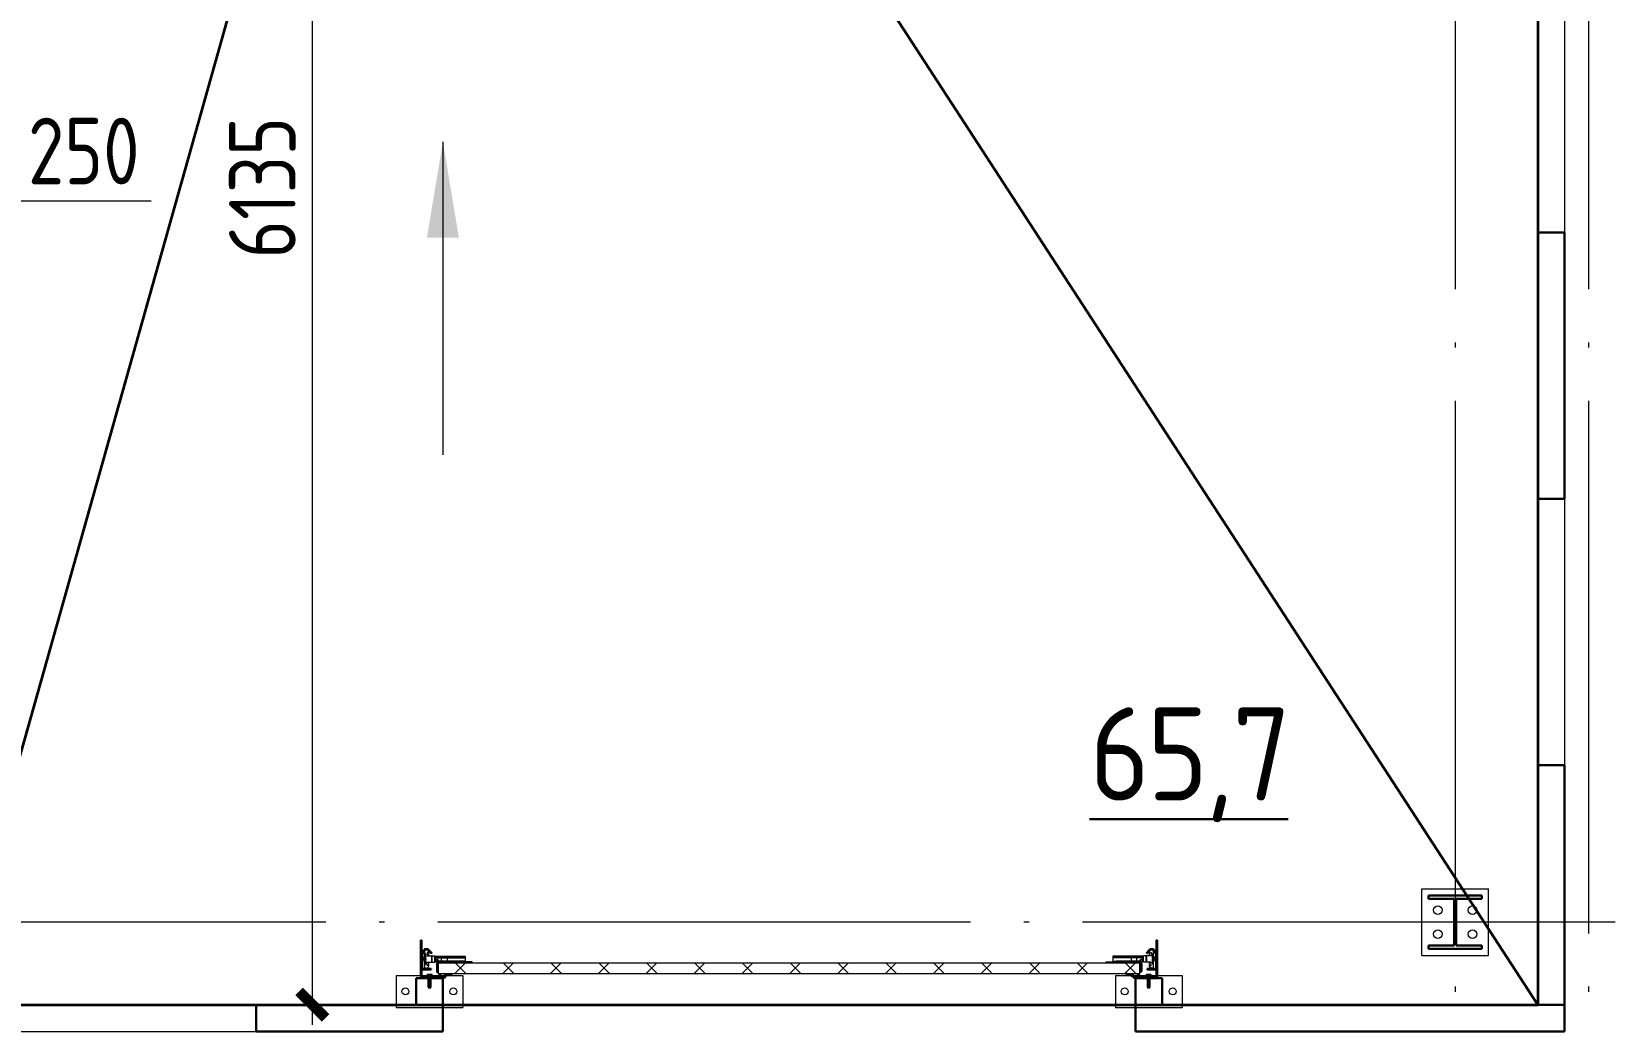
# Model space of a CAD drawing. Extents: x -965262 to 1142518, y -357520 to 71675.
# Drawn here: x 107580 to 113524, y -234562 to -230807 of the extents above; entities that cross this region are included whole.
import ezdxf

# ---------------------------------------------------------------- set-up
doc = ezdxf.new("R2010")
doc.units = 0
doc.header["$LTSCALE"] = 10
doc.linetypes.add('DOTE', pattern=[2.42, 2, -0.2, 0.02, -0.2])
doc.layers.get('0').update_dxf_attribs({"linetype": 'CONTINUOUS', "lineweight": 30})
doc.layers.get('Defpoints').update_dxf_attribs({"linetype": 'CONTINUOUS'})
doc.layers.add('DOTE', color=7, linetype='DOTE', lineweight=9)
doc.layers.add('полы', color=3, linetype='CONTINUOUS', lineweight=35)
doc.styles.add('GOST-2.304_Type-B', font='isocpeur.ttf', dxfattribs={"width": 0.9})
doc.styles.add('ГОСТ 2м', font='isocpeur.ttf', dxfattribs={"width": 0.8, "height": 250})
doc.dimstyles.new('ГОСТ 2м', dxfattribs={"dimtxt": 250, "dimasz": 100, "dimexe": 75, "dimexo": 150, "dimgap": 62.5, "dimtad": 1, "dimdec": 0, "dimtxsty": 'ГОСТ 2м', "dimblk": 'ARCHTICK', "dimcen": 150, "dimdle": 75, "dimclrd": 256, "dimclre": 256, "dimclrt": 256, "dimadec": 0, "dimazin": 0, "dimtfac": 1, "dimtdec": 0, "dimtmove": 0, "dimatfit": 3, "dimldrblk": 'OBLIQUE', "dimfxl": 1, "dimlwd": 15, "dimlwe": 15, "dimarcsym": 0})

# ---------------------------------------------------------------- blocks, each defined once
blk = doc.blocks.new('EC3')
at = {"lineweight": 15}
for p, q in [((67649, 6194), (67649, 4528)), ((68449, 6194), (67649, 6194)), ((68449, 6194), (68449, 4528)), ((68449, 4528), (67649, 4528))]:
    blk.add_line(p, q, dxfattribs=at)
for p, q in [((68382, 5694), (67715, 5694)), ((67715, 5694), (67715, 5028)), ((68382, 5694), (68382, 5028)), ((68382, 5028), (67715, 5028))]:
    blk.add_line(p, q)
for centre in [(68049, 5961), (68049, 4761)]:
    blk.add_circle(centre, 86.7, dxfattribs=at)
blk = doc.blocks.new('MC2')
at = {"lineweight": 15}
for p, q in [((68127, 41566), (68127, 39900)), ((69794, 41566), (68127, 41566)), ((69794, 41566), (69794, 39900)), ((69794, 39900), (68127, 39900))]:
    blk.add_line(p, q, dxfattribs=at)
for p, q in [((69627, 41400), (68294, 41400)), ((68294, 41400), (68294, 41320)), ((68934, 41320), (68294, 41320)), ((68934, 41320), (68934, 40146)), ((69627, 41320), (68987, 41320)), ((68987, 41320), (68987, 40146)), ((69627, 41400), (69627, 41320)), ((68934, 40146), (68294, 40146)), ((68294, 40146), (68294, 40066)), ((69627, 40066), (68294, 40066)), ((69627, 40146), (68987, 40146)), ((69627, 40146), (69627, 40066))]:
    blk.add_line(p, q)
for centre in [(68527, 41033), (69394, 41033), (68527, 40433), (69394, 40433)]:
    blk.add_circle(centre, 107, dxfattribs=at)
blk = doc.blocks.new('anchor.bolt')
for p, q in [((-0.07, 0), (-0.07, -0.72)), ((0.07, 0), (0.07, -0.06)), ((-0.1, -0.04), (-0.07, -0.03)), ((-0.1, -0.04), (0.09, -0.06)), ((0.07, -0.07), (-0.1, -0.04)), ((-0.1, -0.11), (-0.07, -0.1)), ((-0.1, -0.11), (0.09, -0.13)), ((0.07, -0.14), (-0.1, -0.11)), ((-0.1, -0.18), (-0.07, -0.17)), ((-0.1, -0.18), (0.09, -0.2)), ((0.07, -0.21), (-0.1, -0.18)), ((-0.1, -0.25), (-0.07, -0.24)), ((-0.1, -0.25), (0.09, -0.27)), ((0.07, -0.28), (-0.1, -0.25)), ((-0.1, -0.32), (-0.07, -0.31)), ((-0.1, -0.32), (0.09, -0.34)), ((0.07, -0.35), (-0.1, -0.32)), ((-0.1, -0.39), (-0.07, -0.38)), ((-0.1, -0.39), (0.09, -0.41)), ((0.07, -0.42), (-0.1, -0.39)), ((-0.1, -0.46), (-0.07, -0.45)), ((-0.1, -0.46), (0.09, -0.48)), ((0.07, -0.49), (-0.1, -0.46)), ((-0.1, -0.53), (-0.07, -0.52)), ((-0.1, -0.53), (0.09, -0.55)), ((0.07, -0.56), (-0.1, -0.53)), ((-0.09, -0.6), (-0.07, -0.59)), ((-0.09, -0.6), (0.09, -0.62)), ((0.07, -0.63), (-0.09, -0.6)), ((-0.07, -0.72), (0, -0.8)), ((-0.04, -0.62), (-0.06, -0.63)), ((-0.06, -0.64), (-0.06, -0.63)), ((-0.06, -0.73), (-0.06, -0.64)), ((0, -0.79), (-0.06, -0.73)), ((-0.01, -0.63), (-0.04, -0.62)), ((-0.03, -0.63), (0, -0.79)), ((-0.03, -0.63), (0.01, -0.78)), ((-0.02, -0.63), (0.01, -0.77)), ((-0.01, -0.63), (0.02, -0.76)), ((0.03, -0.69), (-0.01, -0.63)), ((0, -0.64), (0.03, -0.75)), ((0, -0.8), (0.07, -0.72)), ((0, -0.79), (0.03, -0.74)), ((0.01, -0.66), (0.03, -0.74)), ((0.03, -0.74), (0.03, -0.69)), ((0.07, -0.06), (0.09, -0.06)), ((0.09, -0.06), (0.07, -0.07)), ((0.07, -0.07), (0.07, -0.13)), ((0.07, -0.13), (0.09, -0.13)), ((0.09, -0.13), (0.07, -0.14)), ((0.07, -0.14), (0.07, -0.2)), ((0.07, -0.2), (0.09, -0.2)), ((0.09, -0.2), (0.07, -0.21)), ((0.07, -0.21), (0.07, -0.27)), ((0.07, -0.27), (0.09, -0.27)), ((0.09, -0.27), (0.07, -0.28)), ((0.07, -0.28), (0.07, -0.34)), ((0.07, -0.33), (0.09, -0.34)), ((0.09, -0.34), (0.07, -0.35)), ((0.07, -0.35), (0.07, -0.41)), ((0.07, -0.4), (0.09, -0.41)), ((0.09, -0.41), (0.07, -0.42)), ((0.07, -0.42), (0.07, -0.48)), ((0.07, -0.47), (0.09, -0.48)), ((0.09, -0.48), (0.07, -0.49)), ((0.07, -0.49), (0.07, -0.55)), ((0.07, -0.55), (0.09, -0.55)), ((0.09, -0.55), (0.07, -0.56)), ((0.07, -0.56), (0.07, -0.62)), ((0.09, -0.62), (0.07, -0.63)), ((0.07, -0.62), (0.09, -0.62)), ((0.07, -0.63), (0.07, -0.72))]:
    blk.add_line(p, q)
blk.add_arc((0.16, -0.64), 0.222, 187.9982, 219.836)
blk = doc.blocks.new('Крепеж_ворот')
at = {"lineweight": 15}
h = blk.add_hatch(dxfattribs=at)
h.set_pattern_fill('ANSI31', color=256, scale=2, angle=180)
h.set_pattern_definition([(225, (746089.599, 74802.7244), (4.49013, -4.49013), [])])
h.paths.add_polyline_path([(746087.1, 74804.1), (746087.1, 74801.6), (746091.1, 74801.6), (746094.2, 74801.9), (746094.2, 74804.1)], flags=17)
h.paths.add_polyline_path([(746116.4, 74801.6, 0.165118), (746119.9, 74802.8), (746124.2, 74806.1, -0.301689), (746131.4, 74806.6), (746134.8, 74804.7, 0.130081), (746137.5, 74803.9), (746142.2, 74803.9), (746142.2, 74806.4), (746137.5, 74806.4, -0.130081), (746136, 74806.9), (746132.6, 74808.8, 0.301689), (746122.7, 74808.1), (746118.3, 74804.7, -0.165112), (746116.4, 74804.1), (746064.1, 74804.1, -0.414223), (746061, 74807.2), (746061, 74868.5), (746059.4, 74868.5), (746059.4, 74868.8), (746059.4, 74869.5), (746059.4, 74870.5), (746059.4, 74870.7), (746059.4, 74871.7), (746059.4, 74872.2), (746059.4, 74873.2), (746059.4, 74873.9), (746059.4, 74874.7), (746059.4, 74875.6), (746059.4, 74876.1), (746059.4, 74877.1), (746059.4, 74877.4), (746059.4, 74878.3), (746059.4, 74879.1), (746059.4, 74879.4), (746061, 74879.4), (746061, 74944.5), (746058.5, 74944.5), (746058.5, 74807.2, 0.41422), (746064.1, 74801.6)])
h = blk.add_hatch(dxfattribs=at)
h.set_pattern_fill('ANSI31', color=256, scale=2, angle=90)
h.set_pattern_definition([(135, (736343.8085, 75928.334), (-4.490128, -4.490128), [])])
edge = h.paths.add_edge_path()
edge.add_ellipse((746065.1, 74838.4), major_axis=(-1.67, 1.67), ratio=1, start_angle=45, end_angle=135, ccw=False)
edge.add_line((746062.7, 74838.4), (746062.7, 74868.5))
edge.add_line((746062.7, 74868.5), (746061, 74868.5))
edge.add_line((746061, 74868.5), (746061, 74838.4))
edge.add_ellipse((746065.1, 74838.4), major_axis=(-2.89, 2.89), ratio=1, start_angle=45, end_angle=135)
edge.add_line((746065.1, 74834.3), (746096.6, 74834.3))
edge.add_line((746096.6, 74834.3), (746096.6, 74836))
edge.add_line((746096.6, 74836), (746065.1, 74836))
edge = h.paths.add_edge_path()
edge.add_ellipse((746065.1, 74890.2), major_axis=(2.89, 2.89), ratio=1, start_angle=106, end_angle=135)
edge.add_line((746061, 74890.2), (746061, 74879.4))
edge.add_line((746061, 74879.4), (746062.7, 74879.4))
edge.add_line((746062.7, 74879.4), (746062.7, 74890.4))
edge.add_ellipse((746065.1, 74890.2), major_axis=(-1.67, 1.67), ratio=1, start_angle=16, end_angle=45, ccw=False)
edge.add_line((746063, 74891.3), (746069.9, 74903.7))
edge.add_ellipse((746079.1, 74898.6), major_axis=(7.45, 7.45), ratio=1, start_angle=-3, end_angle=106, ccw=False)
edge.add_line((746086.9, 74905.7), (746097.5, 74893.9))
edge.add_line((746097.5, 74893.9), (746098.8, 74895.1))
edge.add_line((746098.8, 74895.1), (746088.2, 74906.8))
edge.add_ellipse((746079.1, 74898.6), major_axis=(8.67, 8.67), ratio=1, start_angle=-3, end_angle=106)
edge.add_line((746068.4, 74904.5), (746061.5, 74892.1))
h = blk.add_hatch(color=256, dxfattribs=at)
h.dxf.hatch_style = 1
h.paths.add_polyline_path([(746145.9, 74808.8), (746142.6, 74809.8, 0.10613), (746142.5, 74809.9), (746136.4, 74809.3, -0.181324), (746135.1, 74809.6, 0.335683), (746120.2, 74809.1, -0.119126), (746118.6, 74808.6, 0.371631), (746118, 74808.1), (746117.9, 74807.6, 0.451909), (746118.5, 74806.9, 0.124341), (746121, 74807.6, -0.343618), (746134.1, 74808.2, 0.181324), (746136.5, 74807.6), (746142.5, 74808.2, -0.110452), (746142.6, 74808.2), (746147.2, 74806.6, -0.710497), (746147.2, 74805.5), (746142.6, 74803.9), (746135.7, 74803.9, -0.178994), (746132.7, 74805, 0.369834), (746129.7, 74805, -0.178993), (746126.6, 74803.9), (746122.2, 74803.9, 0.120709), (746121.9, 74803.8), (746119.7, 74802.7, -0.017147), (746119.4, 74802.4, 0.538795), (746119.6, 74802.2), (746127.3, 74802.2, 0.207608), (746130.7, 74803.7, -0.433918), (746131.6, 74803.7, 0.207608), (746135.1, 74802.2), (746142.5, 74802.2, 0.079707), (746142.6, 74802.2), (746147.7, 74803.9, 0.461502), (746149, 74807.1, -0.250825), (746149.1, 74807.6, -0.128039), (746173.1, 74815.5, 0.416657), (746173.7, 74816.2), (746173.6, 74816.9, 0.409849), (746173, 74817.5, 0.127248)])
for p, q in [((746058.5, 74807.2), (746058.5, 74944.5)), ((746058.5, 74944.5), (746061, 74944.5)), ((746061, 74879.4), (746061, 74944.5)), ((746068.4, 74904.5), (746061.5, 74892.1)), ((746069.9, 74903.7), (746063, 74891.3)), ((746086.9, 74905.7), (746097.5, 74893.9)), ((746088.2, 74906.8), (746098.8, 74895.1)), ((746059.4, 74879.4), (746062.7, 74879.4)), ((746059.4, 74868.5), (746059.4, 74879.4)), ((746059.4, 74868.5), (746062.7, 74868.5)), ((746061, 74879.4), (746061, 74890.2)), ((746061, 74807.2), (746061, 74868.5)), ((746061, 74838.4), (746061, 74868.5)), ((746062.7, 74838.4), (746062.7, 74890.2)), ((746063.6, 74883), (746062.7, 74883)), ((746063.6, 74864.9), (746062.7, 74864.9)), ((746063.6, 74883), (746063.6, 74873.9)), ((746067.2, 74880.2), (746063.6, 74883)), ((746063.6, 74873.9), (746063.6, 74864.9)), ((746067.2, 74867.6), (746063.6, 74864.9)), ((746064.1, 74875.1), (746064.1, 74872.8)), ((746067.2, 74880.2), (746067.2, 74875.1)), ((746067.2, 74872.8), (746067.2, 74867.6)), ((746097.5, 74893.9), (746098.8, 74895.1)), ((746064.1, 74804.1), (746116.4, 74804.1)), ((746064.1, 74801.6), (746116.4, 74801.6)), ((746096.6, 74836), (746065.1, 74836)), ((746096.6, 74834.3), (746065.1, 74834.3)), ((746079, 74805.9), (746102.4, 74805.9)), ((746079, 74805.9), (746079, 74804.1)), ((746079, 74804.1), (746102.4, 74804.1)), ((746082.5, 74814.1), (746081.2, 74813.3)), ((746081.2, 74813.3), (746081.2, 74805.9)), ((746098.9, 74814.1), (746082.5, 74814.1)), ((746085.9, 74813.3), (746085.9, 74805.9)), ((746095.4, 74813.3), (746095.4, 74805.9)), ((746096.6, 74834.3), (746096.6, 74836)), ((746098.9, 74814.1), (746100.1, 74813.3)), ((746100.1, 74813.3), (746100.1, 74805.9)), ((746102.4, 74805.9), (746102.4, 74804.1)), ((746118.3, 74804.7), (746122.7, 74808.1)), ((746119.9, 74802.8), (746124.2, 74806.1)), ((746134.8, 74804.7), (746131.4, 74806.6)), ((746136, 74806.9), (746132.6, 74808.8)), ((746142.2, 74806.4), (746137.5, 74806.4)), ((746137.5, 74803.9), (746142.2, 74803.9)), ((746142.2, 74806.4), (746142.2, 74803.9)), ((746142.2, 74803.9), (746142.2, 74806.4)), ((746142.6, 74803.9), (746147.2, 74805.5)), ((746142.6, 74802.2), (746147.7, 74803.9)), ((746173.6, 74816.9), (746173.7, 74816.2))]:
    blk.add_line(p, q)
for p, q in [((746073.1, 74841.7), (746073.1, 74905.2)), ((746087.4, 74898), (746081.7, 74897.9)), ((746087.4, 74899.5), (746087.4, 74898)), ((746087.4, 74885.6), (746087.4, 74898)), ((746061, 74879.4), (746061, 74881.3)), ((746061, 74833.9), (746061, 74868.5)), ((746062.7, 74883), (746062.7, 74873.9)), ((746062.7, 74873.9), (746062.7, 74864.9)), ((746073.1, 74895.8), (746076.7, 74892.3)), ((746073.1, 74851), (746076.7, 74854.6)), ((746074.3, 74885.9), (746074.3, 74861)), ((746074.3, 74879.9), (746075.7, 74879.9)), ((746074.3, 74867), (746075.7, 74867)), ((746076.9, 74873.4), (746075.7, 74879.9)), ((746075.7, 74879.9), (746075.7, 74867)), ((746076.9, 74873.4), (746075.7, 74867)), ((746076, 74885.9), (746076, 74882.6)), ((746076, 74864.3), (746076, 74861)), ((746076.2, 74882.6), (746076.2, 74885.6)), ((746076.2, 74885.6), (746076.8, 74885.6)), ((746076.2, 74864.3), (746076.2, 74882.6)), ((746076.2, 74864.3), (746076.2, 74861.3)), ((746076.2, 74861.3), (746076.8, 74861.3)), ((746076.8, 74885.6), (746076.8, 74892)), ((746076.8, 74861.3), (746076.8, 74854.9)), ((746081.4, 74897.6), (746081.4, 74886.4)), ((746081.4, 74849.3), (746081.4, 74860.5)), ((746087.4, 74848.8), (746081.7, 74848.9)), ((746082.1, 74885.6), (746087.4, 74885.6)), ((746082.1, 74861.3), (746087.4, 74861.3)), ((746087.4, 74885.6), (746098.3, 74885.6)), ((746087.4, 74848.7), (746087.4, 74861.3)), ((746087.4, 74861.3), (746098.3, 74861.3)), ((746087.4, 74847.4), (746087.4, 74848.8)), ((746098.7, 74885.2), (746098.7, 74882.6)), ((746098.7, 74882.6), (746098.7, 74864.3)), ((746098.7, 74881.6), (746099.8, 74881.6)), ((746098.7, 74865.3), (746099.8, 74865.3)), ((746098.7, 74861.6), (746098.7, 74864.3)), ((746099.8, 74861.2), (746099.8, 74885.7)), ((746099.8, 74885.7), (746110.3, 74885.7)), ((746099.8, 74861.2), (746110.3, 74861.2)), ((746110.3, 74861.2), (746110.3, 74885.7)), ((746110.3, 74881.5), (746224.7, 74881.5)), ((746110.3, 74865.4), (746212.5, 74865.4)), ((746113.8, 74877.2), (746224.7, 74877.2)), ((746250.5, 74858.8), (746250.5, 74862.8))]:
    blk.add_line(p, q, dxfattribs=at)
at = {"lineweight": 15, "ltscale": 0.5}
for p, q in [((746076, 74885.9), (746074.3, 74885.9)), ((746076, 74861), (746074.3, 74861))]:
    blk.add_line(p, q, dxfattribs=at)
at = {"lineweight": 15, "extrusion": (-1.7375e-14, 1, 0)}
for p, q in [((746112.7, 74883.6), (746224.7, 74883.6)), ((746112.7, 74863.2), (746112.7, 74883.6)), ((746112.7, 74863.2), (746135.6, 74863.2)), ((746116.7, 74856.9), (746116.7, 74828.9)), ((746120.8, 74856.9), (746120.8, 74828.9)), ((746122.6, 74863.2), (746122.6, 74862.8)), ((746250.5, 74862.8), (746122.6, 74862.8)), ((746250.5, 74858.8), (746122.6, 74858.8)), ((746123.8, 74840), (746123.8, 74848.8)), ((746135.6, 74881.9), (746156.6, 74881.9)), ((746135.6, 74863.2), (746135.6, 74881.9)), ((746156.6, 74881.9), (746156.6, 74863.2)), ((746156.6, 74863.2), (746212.5, 74863.2)), ((746117.3, 74826.3), (746119, 74822.8)), ((746119, 74822.8), (746122.6, 74824.6)), ((746122.6, 74824.6), (746120.9, 74828))]:
    blk.add_line(p, q, dxfattribs=at)
at = {"lineweight": 15, "ltscale": 0.5, "extrusion": (-1.7375e-14, 1, 0)}
for p, q in [((746112.7, 74879.5), (746224.7, 74879.5)), ((746135.6, 74865.8), (746112.7, 74865.8)), ((746114.9, 74871.2), (746120.4, 74871.2)), ((746120.8, 74856.9), (746116.7, 74856.9)), ((746117.2, 74851.9), (746116.7, 74853.9)), ((746120.8, 74840.1), (746116.7, 74840.1)), ((746119.8, 74839), (746119.8, 74849.8)), ((746123.8, 74847.8), (746119.8, 74847.8)), ((746123.8, 74841), (746119.8, 74841)), ((746122.6, 74868.9), (746122.6, 74863.2)), ((746122.6, 74862.8), (746122.6, 74858.8)), ((746139.7, 74862.8), (746139.7, 74858.8)), ((746152.5, 74862.8), (746152.5, 74858.8)), ((746212.5, 74865.8), (746156.6, 74865.8)), ((746173.5, 74862.8), (746173.5, 74858.8)), ((746117.2, 74836.9), (746116.7, 74835)), ((746120.8, 74829.2), (746116.7, 74829.2))]:
    blk.add_line(p, q, dxfattribs=at)
at = {"lineweight": 15, "extrusion": (-2.77556e-16, -1, 0)}
for p, q in [((746224.7, 74865.6), (746113.8, 74865.6)), ((746128, 74865.6), (746128, 74863.3)), ((746137.6, 74865.6), (746137.6, 74863.3)), ((746164.4, 74865.6), (746164.4, 74863.3)), ((746174, 74865.6), (746174, 74863.3)), ((746200.8, 74865.6), (746200.8, 74863.3)), ((746210.4, 74865.6), (746210.4, 74863.3)), ((746224.7, 74883.6), (746224.7, 74863.3))]:
    blk.add_line(p, q, dxfattribs=at)
at = {"extrusion": (-1, -4.26669e-14, 0)}
for p, q in [((746117.9, 74807.6), (746118, 74808.1)), ((746136.4, 74809.3), (746142.5, 74809.9)), ((746142.5, 74808.2), (746136.5, 74807.6)), ((746142.6, 74809.8), (746145.9, 74808.8)), ((746147.2, 74806.6), (746142.6, 74808.2))]:
    blk.add_line(p, q, dxfattribs=at)
at = {"extrusion": (-1, -4.2422e-14, 1.22461e-16)}
for p, q in [((746119.5, 74802.5), (746121.9, 74803.8)), ((746127.3, 74802.2), (746119.6, 74802.2)), ((746122.2, 74803.9), (746126.6, 74803.9)), ((746142.5, 74802.2), (746135.1, 74802.2)), ((746135.7, 74803.9), (746142.5, 74803.9))]:
    blk.add_line(p, q, dxfattribs=at)
at = {"lineweight": 15}
for centre, radius, start, end in [((746079.1, 74899.5), 8.28, 0, 136.00967), ((746081.8, 74897.6), 0.375, 91, 180), ((746079.1, 74847.4), 8.28, 223.99033, 0), ((746077, 74882.6), 0.956, 180, 270), ((746077, 74864.3), 0.956, 90, 180), ((746077, 74882.6), 0.75, 180, 270), ((746077, 74864.3), 0.75, 90, 180), ((746076.4, 74892), 0.375, 0, 45), ((746076.4, 74854.9), 0.375, 315, 0), ((746082.1, 74886.4), 0.75, 180, 270), ((746082.1, 74860.5), 0.75, 90, 180), ((746081.8, 74849.3), 0.375, 180, 269), ((746098.3, 74885.2), 0.375, 0, 90), ((746098.3, 74861.6), 0.375, 270, 0), ((746122.6, 74856.9), 5.92, 90, 180), ((746122.6, 74856.9), 1.87, 90, 180), ((746128.6, 74855.4), 8.15, 194.99861, 233.92136), ((746128.6, 74833.4), 8.15, 126.07864, 165.00139), ((746122.6, 74828.9), 5.92, 180, 199.64644), ((746122.6, 74828.9), 1.87, 180, 185.53127)]:
    blk.add_arc(centre, radius, start, end, dxfattribs=at)
at = {"lineweight": 15, "ltscale": 0.5}
for centre, radius, start, end in [((746119.4, 74852.5), 2.25, 195, 270), ((746119.4, 74836.4), 2.25, 90, 165), ((746119.4, 74849.8), 0.375, 0, 90), ((746119.4, 74839), 0.375, 270, 0)]:
    blk.add_arc(centre, radius, start, end, dxfattribs=at)
for centre, radius, start, end in [((746064.1, 74807.2), 5.62, 180, 270), ((746064.1, 74807.2), 3.11, 180, 270), ((746082.1, 74803.7), 10.4, 68.27529, 87.87816), ((746090.7, 74797.9), 16.2, 73.30599, 107.29197), ((746099.2, 74803.7), 10.4, 92.12184, 111.72471), ((746116.4, 74807.2), 3.11, 270, 307.50429), ((746116.4, 74807.2), 5.62, 270, 307.50429), ((746118.5, 74807.5), 0.586, 173.27112, 270.54696), ((746118.6, 74808), 0.586, 91.72469, 173.27112), ((746118.5, 74812.1), 5.21, 270.54696, 298.89834), ((746118.4, 74812.1), 3.52, 271.72469, 298.89834), ((746128, 74799.4), 12.4, 54.89026, 129.11428), ((746128, 74799.4), 10.7, 54.89026, 130.74476), ((746128.2, 74801), 8.97, 60.35337, 127.50429), ((746128.2, 74801), 8.97, 60.35337, 127.50429), ((746128.2, 74801), 8.97, 60.35337, 127.50429), ((746128.2, 74801), 6.46, 60.35337, 127.50429), ((746136.2, 74811.1), 3.54, 234.89026, 276), ((746137.5, 74809.6), 5.62, 240.35337, 270), ((746136.2, 74811.1), 1.86, 234.89026, 276), ((746137.5, 74809.6), 3.11, 240.35337, 270), ((746142.5, 74809.6), 0.292, 71.76748, 96), ((746142.5, 74807.9), 0.292, 70.78733, 96), ((746176.2, 74760.8), 56.8, 93.28053, 122.28779), ((746147, 74806), 0.562, 289.21267, 70.78733), ((746147, 74806), 2.25, 288.22907, 27.3228), ((746149.6, 74807.3), 0.586, 151, 207.3228), ((746176.3, 74765.4), 50.3, 93.65928, 122.84475), ((746173, 74816.9), 0.6, 4.13569, 93.28053), ((746173.1, 74816.1), 0.6, 273.65928, 4.13569)]:
    blk.add_arc(centre, radius, start, end)
at = {"extrusion": (-1.22461e-16, -5.20252e-30, -1)}
for centre, radius, start, end in [((-746119.6, 74802.4), 0.187, 270, 62.46874), ((-746122.2, 74803.3), 0.586, 62.46874, 90), ((-746126.6, 74808.6), 4.69, 229.40766, 270), ((-746127.3, 74806.9), 4.69, 223.08626, 270), ((-746131.2, 74803.2), 2.32, 49.40766, 130.59234), ((-746131.2, 74803.2), 0.637, 43.08626, 136.91374), ((-746135.1, 74806.9), 4.69, 270, 316.91374), ((-746135.7, 74808.6), 4.69, 270, 310.59234), ((-746142.5, 74804.2), 0.292, 250.78733, 270), ((-746142.5, 74802.5), 0.292, 251.77093, 270)]:
    blk.add_arc(centre, radius, start, end, dxfattribs=at)
at = {"extrusion": (0, 0, -1)}
for centre, major_axis, start_param, end_param in [((746079.1, 74898.6), (8.67, 8.67), 4.433136, 6.335545), ((746079.1, 74898.6), (7.45, 7.45), 4.433136, 6.335545), ((746065.1, 74890.2), (2.89, 2.89), 3.926991, 4.433136), ((746065.1, 74838.4), (-2.89, 2.89), 3.926991, 5.497787), ((746065.1, 74890.2), (-1.67, 1.67), 5.497787, 6.003933), ((746065.1, 74838.4), (-1.67, 1.67), 3.926991, 5.497787)]:
    blk.add_ellipse(centre, major_axis=major_axis, ratio=1, start_param=start_param, end_param=end_param, dxfattribs=at)
for points in [[(746067.2, 74875.1), (746065.9, 74875.1), (746064.1, 74875.1)], [(746064.1, 74872.8), (746065.9, 74872.8), (746067.2, 74872.8)]]:
    blk.add_rational_spline(points, [1, 1.01284142743, 1], degree=2)
at = {"lineweight": 15, "ltscale": 0.5}
for points, knots in [([(746114.9, 74871.2), (746114.7, 74871.2), (746114.4, 74871.2), (746113.8, 74871.5), (746113.6, 74871.6), (746113.2, 74872), (746113, 74872.3), (746112.8, 74872.8), (746112.7, 74873.1), (746112.7, 74873.4)], [0.37141352, 0.37141352, 0.37141352, 0.37141352, 0.39402571, 0.39402571, 0.41663789, 0.41663789, 0.43959523, 0.43959523, 0.46255257, 0.46255257, 0.46255257, 0.46255257]), ([(746122.6, 74868.9), (746122.6, 74869.2), (746122.6, 74869.5), (746122.3, 74870.1), (746122.2, 74870.3), (746121.8, 74870.7), (746121.5, 74870.9), (746121, 74871.1), (746120.7, 74871.2), (746120.4, 74871.2)], [0.28027447, 0.28027447, 0.28027447, 0.28027447, 0.30323181, 0.30323181, 0.32618916, 0.32618916, 0.34880134, 0.34880134, 0.37141352, 0.37141352, 0.37141352, 0.37141352])]:
    blk.add_open_spline(points, degree=3, knots=knots, dxfattribs=at)
at = {"lineweight": 15}
for points in [[(746117.1, 74826.9), (746117.1, 74826.7), (746117.2, 74826.5), (746117.3, 74826.3)], [(746120.9, 74828), (746120.9, 74828.2), (746120.8, 74828.5), (746120.8, 74828.7)]]:
    blk.add_open_spline(points, degree=3, dxfattribs=at)
at = {"xscale": -50.80000000000001, "yscale": 50.80000000000001, "zscale": 50.80000000000001}
blk.add_blockref('anchor.bolt', (746090.7, 74804.1), dxfattribs=at)
blk = doc.blocks.new('_ArchTick')
at = {"color": 0, "linetype": 'ByBlock', "lineweight": 0, "const_width": 0.4}
blk.add_lwpolyline([(-0.5, -0.5), (0.5, 0.5)], dxfattribs=at)
blk = doc.blocks.new('*D1263')
at = {"lineweight": 15, "ltscale": 50, "transparency": 16777216}
for p, q in [((108632.8, -228249.6), (108632.8, -234537.1)), ((108850.5, -228324.6), (108557.8, -228324.6)), ((108850.5, -234462.1), (108557.8, -234462.1))]:
    blk.add_line(p, q, dxfattribs=at)
at = {"layer": 'Defpoints', "color": 0, "lineweight": 15, "ltscale": 50, "transparency": 16777216}
for p in [(109000.5, -228324.6, 0), (108632.8, -234462.1), (109000.5, -234462.1, 3259.8)]:
    blk.add_point(p, dxfattribs=at)
at = {"lineweight": 15, "ltscale": 50, "transparency": 16777216, "xscale": 100, "yscale": 100, "zscale": 100}
for p, rotation in [((108632.8, -228324.6), 90), ((108632.8, -234462.1), 270)]:
    blk.add_blockref('_ArchTick', p, dxfattribs=dict(at, rotation=rotation))
at = {"lineweight": 15, "ltscale": 50, "transparency": 16777216, "insert": (108445.3, -231393.4), "char_height": 250, "attachment_point": 5, "rotation": 90, "style": 'ГОСТ 2м'}
blk.add_mtext('6135', dxfattribs=at)
blk = doc.blocks.new('_Oblique')
at = {"color": 0, "linetype": 'ByBlock', "lineweight": -2}
blk.add_line((-0.5, -0.5), (0.5, 0.5), dxfattribs=at)
blk = doc.blocks.new('*D1309')
at = {"lineweight": 15, "ltscale": 50, "transparency": 16777216}
for p, q in [((107172.6, -231027.1), (107172.6, -231518.1)), ((107422.6, -231127.1), (107422.6, -231518.1)), ((107097.6, -231443.1), (107422.6, -231443.1)), ((107422.6, -231443.1), (108027.6, -231443.1))]:
    blk.add_line(p, q, dxfattribs=at)
at = {"layer": 'Defpoints', "color": 0, "lineweight": 15, "ltscale": 50, "transparency": 16777216}
for p in [(107172.6, -230877.1, 1451.3), (107422.6, -230977.1), (107422.6, -231443.1)]:
    blk.add_point(p, dxfattribs=at)
at = {"lineweight": 15, "ltscale": 50, "transparency": 16777216, "xscale": 100, "yscale": 100, "zscale": 100, "rotation": 180}
blk.add_blockref('_ArchTick', (107172.6, -231443.1), dxfattribs=at)
at = {"lineweight": 15, "ltscale": 50, "transparency": 16777216, "xscale": 100, "yscale": 100, "zscale": 100}
blk.add_blockref('_ArchTick', (107422.6, -231443.1), dxfattribs=at)
at = {"lineweight": 15, "ltscale": 50, "transparency": 16777216, "insert": (107775.1, -231255.6), "char_height": 250, "attachment_point": 5, "style": 'ГОСТ 2м'}
blk.add_mtext('250', dxfattribs=at)

msp = doc.modelspace()

# ---------------------------------------------------------------- hatches: boundary and pattern name
at = {"lineweight": 15}
h = msp.add_hatch(dxfattribs=at)
h.set_pattern_fill('ANSI37', scale=40, angle=90)
h.set_pattern_definition([(135, (-821704.76, -388425.75), (-89.802561, -89.802561), []), (225, (-821704.76, -388425.75), (89.802561, -89.802561), [])])
h.paths.add_polyline_path([(111738.9, -234306.2), (109106.2, -234306.2), (109106.2, -234346.2), (111738.9, -234346.2)])

# ---------------------------------------------------------------- linework, layer by layer
at = {"color": 7, "lineweight": 15}
for p, q in [((113232.6, -230562.1, -4711.1), (113232.6, -231562.1, -4711.1)), ((113332.6, -230562.1, -4711.1), (113332.6, -231562.1, -4711.1)), ((113232.6, -232562.1, -1451.3), (113232.6, -233562.1, -1451.3)), ((113332.6, -232562.1, -4711.1), (113332.6, -233562.1, -4711.1)), ((111738.9, -234306.2, -1451.3), (109106.2, -234306.2, -1451.3)), ((109106.2, -234346.2, -1451.3), (109106.2, -234306.2, -1451.3)), ((111738.9, -234346.2, -1451.3), (111738.9, -234306.2, -1451.3)), ((111738.9, -234346.2, -1451.3), (109106.2, -234346.2, -1451.3)), ((107422.6, -234462.1, -3259.8), (108422.6, -234462.1, -3259.8)), ((111722.6, -234462.1, -1451.3), (109122.6, -234462.1, -1451.3)), ((107422.6, -234562.1, -3259.8), (108422.6, -234562.1, -3259.8))]:
    msp.add_line(p, q, dxfattribs=at)
at = {"color": 7}
for p, q in [((113232.6, -231562.1, -4711.1), (113232.6, -232562.1, -1451.3)), ((113332.6, -231562.1, -4711.1), (113232.6, -231562.1, -4711.1)), ((113332.6, -231562.1, -4711.1), (113332.6, -232562.1, -4711.1)), ((113332.6, -232562.1, -4711.1), (113232.6, -232562.1, -1451.3)), ((113232.6, -233562.1, -1451.3), (113232.6, -234462.1, -1451.3)), ((113332.6, -233562.1, -4711.1), (113232.6, -233562.1, -1451.3)), ((113332.6, -233562.1, -4711.1), (113332.6, -234562.1, -1451.3)), ((108422.6, -234462.1, -3259.8), (108422.6, -234562.1, -3259.8)), ((109122.6, -234462.1, -1451.3), (109122.6, -234562.1, -1451.3)), ((111722.6, -234462.1, -1451.3), (111722.6, -234562.1, -1451.3))]:
    msp.add_line(p, q, dxfattribs=at)
at = {"color": 7, "ltscale": 200}
for p, q in [((109122.6, -234462.1, -1451.3), (108422.6, -234462.1, -3259.8)), ((113332.6, -234462.1, -1451.3), (111722.6, -234462.1, -1451.3)), ((109122.6, -234562.1, -1451.3), (108422.6, -234562.1, -3259.8)), ((113332.6, -234562.1, -1451.3), (111722.6, -234562.1, -1451.3))]:
    msp.add_line(p, q, dxfattribs=at)
at = {"color": 7}
for points in [[(109049.5, -234288.6, -4720.3), (109048.2, -234288.6, -4720.3), (109046.4, -234288.6, -4720.3)], [(109049.5, -234288.6, -4720.3), (109048.2, -234288.6, -4720.3), (109046.4, -234288.6, -4720.3)], [(109046.4, -234291, -4720.3), (109048.2, -234291, -4720.3), (109049.5, -234291, -4720.3)], [(109046.4, -234291, -4720.3), (109048.2, -234291, -4720.3), (109049.5, -234291, -4720.3)], [(111795.7, -234288.6, -7970.9), (111797, -234288.6, -7970.9), (111798.8, -234288.6, -7970.9)], [(111795.7, -234288.6, -7970.9), (111797, -234288.6, -7970.9), (111798.8, -234288.6, -7970.9)], [(111795.7, -234288.6, -7970.9), (111797, -234288.6, -7970.9), (111798.8, -234288.6, -7970.9)], [(111795.7, -234288.6, -7970.9), (111797, -234288.6, -7970.9), (111798.8, -234288.6, -7970.9)], [(111795.7, -234288.6, -7970.9), (111797, -234288.6, -7970.9), (111798.8, -234288.6, -7970.9)], [(111795.7, -234288.6, -7970.9), (111797, -234288.6, -7970.9), (111798.8, -234288.6, -7970.9)], [(111795.7, -234288.6, -7970.9), (111797, -234288.6, -7970.9), (111798.8, -234288.6, -7970.9)], [(111795.7, -234288.6, -7970.9), (111797, -234288.6, -7970.9), (111798.8, -234288.6, -7970.9)], [(111795.7, -234288.6, -7970.9), (111797, -234288.6, -7970.9), (111798.8, -234288.6, -7970.9)], [(111795.7, -234288.6, -7970.9), (111797, -234288.6, -7970.9), (111798.8, -234288.6, -7970.9)], [(111795.7, -234288.6, -7970.9), (111797, -234288.6, -7970.9), (111798.8, -234288.6, -7970.9)], [(111795.7, -234288.6, -7970.9), (111797, -234288.6, -7970.9), (111798.8, -234288.6, -7970.9)], [(111795.7, -234288.6, -7970.9), (111797, -234288.6, -7970.9), (111798.8, -234288.6, -7970.9)], [(111795.7, -234288.6, -7970.9), (111797, -234288.6, -7970.9), (111798.8, -234288.6, -7970.9)], [(111795.7, -234288.6, -7970.9), (111797, -234288.6, -7970.9), (111798.8, -234288.6, -7970.9)], [(111795.7, -234288.6, -7970.9), (111797, -234288.6, -7970.9), (111798.8, -234288.6, -7970.9)], [(111795.7, -234288.6, -7970.9), (111797, -234288.6, -7970.9), (111798.8, -234288.6, -7970.9)], [(111795.7, -234288.6, -7970.9), (111797, -234288.6, -7970.9), (111798.8, -234288.6, -7970.9)], [(111795.7, -234288.6, -7970.9), (111797, -234288.6, -7970.9), (111798.8, -234288.6, -7970.9)], [(111795.7, -234288.6, -7970.9), (111797, -234288.6, -7970.9), (111798.8, -234288.6, -7970.9)], [(111795.7, -234288.6, -7970.9), (111797, -234288.6, -7970.9), (111798.8, -234288.6, -7970.9)], [(111795.7, -234288.6, -7970.9), (111797, -234288.6, -7970.9), (111798.8, -234288.6, -7970.9)], [(111795.7, -234288.6, -7970.9), (111797, -234288.6, -7970.9), (111798.8, -234288.6, -7970.9)], [(111795.7, -234288.6, -7970.9), (111797, -234288.6, -7970.9), (111798.8, -234288.6, -7970.9)], [(111795.7, -234288.6, -7970.9), (111797, -234288.6, -7970.9), (111798.8, -234288.6, -7970.9)], [(111795.7, -234288.6, -7970.9), (111797, -234288.6, -7970.9), (111798.8, -234288.6, -7970.9)], [(111795.7, -234288.6, -7970.9), (111797, -234288.6, -7970.9), (111798.8, -234288.6, -7970.9)], [(111795.7, -234288.6, -7970.9), (111797, -234288.6, -7970.9), (111798.8, -234288.6, -7970.9)], [(111795.7, -234288.6, -7970.9), (111797, -234288.6, -7970.9), (111798.8, -234288.6, -7970.9)], [(111795.7, -234288.6, -7970.9), (111797, -234288.6, -7970.9), (111798.8, -234288.6, -7970.9)], [(111795.7, -234288.6, -7970.9), (111797, -234288.6, -7970.9), (111798.8, -234288.6, -7970.9)], [(111795.7, -234288.6, -7970.9), (111797, -234288.6, -7970.9), (111798.8, -234288.6, -7970.9)], [(111795.7, -234288.6, -7970.9), (111797, -234288.6, -7970.9), (111798.8, -234288.6, -7970.9)], [(111795.7, -234288.6, -7970.9), (111797, -234288.6, -7970.9), (111798.8, -234288.6, -7970.9)], [(111795.7, -234288.6, -7970.9), (111797, -234288.6, -7970.9), (111798.8, -234288.6, -7970.9)], [(111795.7, -234288.6, -7970.9), (111797, -234288.6, -7970.9), (111798.8, -234288.6, -7970.9)], [(111795.7, -234288.6, -7970.9), (111797, -234288.6, -7970.9), (111798.8, -234288.6, -7970.9)], [(111795.7, -234288.6, -7970.9), (111797, -234288.6, -7970.9), (111798.8, -234288.6, -7970.9)], [(111795.7, -234288.6, -7970.9), (111797, -234288.6, -7970.9), (111798.8, -234288.6, -7970.9)], [(111795.7, -234288.6, -7970.9), (111797, -234288.6, -7970.9), (111798.8, -234288.6, -7970.9)], [(111795.7, -234288.6, -7970.9), (111797, -234288.6, -7970.9), (111798.8, -234288.6, -7970.9)], [(111795.7, -234288.6, -7970.9), (111797, -234288.6, -7970.9), (111798.8, -234288.6, -7970.9)], [(111795.7, -234288.6, -4720.3), (111797, -234288.6, -4720.3), (111798.8, -234288.6, -4720.3)], [(111798.8, -234291, -7970.9), (111797, -234291, -7970.9), (111795.7, -234291, -7970.9)], [(111798.8, -234291, -7970.9), (111797, -234291, -7970.9), (111795.7, -234291, -7970.9)], [(111798.8, -234291, -7970.9), (111797, -234291, -7970.9), (111795.7, -234291, -7970.9)], [(111798.8, -234291, -7970.9), (111797, -234291, -7970.9), (111795.7, -234291, -7970.9)], [(111798.8, -234291, -7970.9), (111797, -234291, -7970.9), (111795.7, -234291, -7970.9)], [(111798.8, -234291, -7970.9), (111797, -234291, -7970.9), (111795.7, -234291, -7970.9)], [(111798.8, -234291, -7970.9), (111797, -234291, -7970.9), (111795.7, -234291, -7970.9)], [(111798.8, -234291, -7970.9), (111797, -234291, -7970.9), (111795.7, -234291, -7970.9)], [(111798.8, -234291, -7970.9), (111797, -234291, -7970.9), (111795.7, -234291, -7970.9)], [(111798.8, -234291, -7970.9), (111797, -234291, -7970.9), (111795.7, -234291, -7970.9)], [(111798.8, -234291, -7970.9), (111797, -234291, -7970.9), (111795.7, -234291, -7970.9)], [(111798.8, -234291, -7970.9), (111797, -234291, -7970.9), (111795.7, -234291, -7970.9)], [(111798.8, -234291, -7970.9), (111797, -234291, -7970.9), (111795.7, -234291, -7970.9)], [(111798.8, -234291, -7970.9), (111797, -234291, -7970.9), (111795.7, -234291, -7970.9)], [(111798.8, -234291, -7970.9), (111797, -234291, -7970.9), (111795.7, -234291, -7970.9)], [(111798.8, -234291, -7970.9), (111797, -234291, -7970.9), (111795.7, -234291, -7970.9)], [(111798.8, -234291, -7970.9), (111797, -234291, -7970.9), (111795.7, -234291, -7970.9)], [(111798.8, -234291, -7970.9), (111797, -234291, -7970.9), (111795.7, -234291, -7970.9)], [(111798.8, -234291, -7970.9), (111797, -234291, -7970.9), (111795.7, -234291, -7970.9)], [(111798.8, -234291, -7970.9), (111797, -234291, -7970.9), (111795.7, -234291, -7970.9)], [(111798.8, -234291, -7970.9), (111797, -234291, -7970.9), (111795.7, -234291, -7970.9)], [(111798.8, -234291, -7970.9), (111797, -234291, -7970.9), (111795.7, -234291, -7970.9)], [(111798.8, -234291, -7970.9), (111797, -234291, -7970.9), (111795.7, -234291, -7970.9)], [(111798.8, -234291, -7970.9), (111797, -234291, -7970.9), (111795.7, -234291, -7970.9)], [(111798.8, -234291, -7970.9), (111797, -234291, -7970.9), (111795.7, -234291, -7970.9)], [(111798.8, -234291, -7970.9), (111797, -234291, -7970.9), (111795.7, -234291, -7970.9)], [(111798.8, -234291, -7970.9), (111797, -234291, -7970.9), (111795.7, -234291, -7970.9)], [(111798.8, -234291, -7970.9), (111797, -234291, -7970.9), (111795.7, -234291, -7970.9)], [(111798.8, -234291, -7970.9), (111797, -234291, -7970.9), (111795.7, -234291, -7970.9)], [(111798.8, -234291, -7970.9), (111797, -234291, -7970.9), (111795.7, -234291, -7970.9)], [(111798.8, -234291, -7970.9), (111797, -234291, -7970.9), (111795.7, -234291, -7970.9)], [(111798.8, -234291, -7970.9), (111797, -234291, -7970.9), (111795.7, -234291, -7970.9)], [(111798.8, -234291, -7970.9), (111797, -234291, -7970.9), (111795.7, -234291, -7970.9)], [(111798.8, -234291, -7970.9), (111797, -234291, -7970.9), (111795.7, -234291, -7970.9)], [(111798.8, -234291, -7970.9), (111797, -234291, -7970.9), (111795.7, -234291, -7970.9)], [(111798.8, -234291, -7970.9), (111797, -234291, -7970.9), (111795.7, -234291, -7970.9)], [(111798.8, -234291, -7970.9), (111797, -234291, -7970.9), (111795.7, -234291, -7970.9)], [(111798.8, -234291, -7970.9), (111797, -234291, -7970.9), (111795.7, -234291, -7970.9)], [(111798.8, -234291, -7970.9), (111797, -234291, -7970.9), (111795.7, -234291, -7970.9)], [(111798.8, -234291, -7970.9), (111797, -234291, -7970.9), (111795.7, -234291, -7970.9)], [(111798.8, -234291, -7970.9), (111797, -234291, -7970.9), (111795.7, -234291, -7970.9)], [(111798.8, -234291, -7970.9), (111797, -234291, -7970.9), (111795.7, -234291, -7970.9)], [(111798.8, -234291, -4720.3), (111797, -234291, -4720.3), (111795.7, -234291, -4720.3)]]:
    msp.add_rational_spline(points, [1, 1.01284142743, 1], degree=2, dxfattribs=at)
at = {"layer": 'DOTE', "color": 7, "ltscale": 100, "extrusion": (0, -1, 0)}
for p, q in [((112922.6, -186214.1, -4711.1), (112922.6, -235835, -3259.8)), ((113422.6, -186214.1, -4711.1), (113422.6, -237487.4, -4711.1))]:
    msp.add_line(p, q, dxfattribs=at)
at = {"layer": 'DOTE', "color": 7, "ltscale": 100}
msp.add_line((113523.8, -234152.1, -4711.1), (55067.3, -234152.1, -4711.1), dxfattribs=at)
at = {"layer": 'полы', "ltscale": 100}
for p, q in [((113233, -223652.1, -4711.1), (113233, -234462.1, -4711.1)), ((107272.6, -234462.1, -3259.8), (109000.5, -228324.6, -4711.1)), ((113233, -234462.1, -4711.1), (109245.5, -228324.6, -4711.1))]:
    msp.add_line(p, q, dxfattribs=at)
at = {"layer": 'полы', "lineweight": 0, "ltscale": 50}
msp.add_line((109123, -231220.4, -4711.1), (109123, -232396.5, -4711.1), dxfattribs=at)
at = {"layer": 'полы', "ltscale": 50}
msp.add_line((59112.6, -234462.1, -1451.3), (113232.6, -234462.1, -1451.3), dxfattribs=at)
at = {"layer": 'полы', "lineweight": 0, "ltscale": 50}
msp.add_solid([(109063, -231580.4, -4711.1), (109183, -231580.4, -4711.1), (109123, -231220.4, -4711.1)], dxfattribs=at)

# ---------------------------------------------------------------- block references
at = {"color": 7, "lineweight": 15, "xscale": 0.1500000000232831, "yscale": 0.1500000000232831, "zscale": 0.1500000000232831}
for name, p, rotation in [('MC2', (123266.7, -228042.2), 180), ('EC3', (109876.7, -244619.4, -1451.3), 90), ('EC3', (112576.7, -244619.4, -1451.3), 90)]:
    msp.add_blockref(name, p, dxfattribs=dict(at, rotation=rotation))
at = {"color": 7}
msp.add_blockref('Крепеж_ворот', (-637017.7, -309163.7, -1451.3), dxfattribs=at)
at = {"color": 7, "xscale": -1}
msp.add_blockref('Крепеж_ворот', (857862.9, -309163.7, -1451.3), dxfattribs=at)

# ---------------------------------------------------------------- texts
at = {"color": 7, "insert": (111922.9, -233560.8, -1500), "char_height": 350, "width": 2000, "attachment_point": 5, "style": 'GOST-2.304_Type-B'}
msp.add_mtext('{\\fISOCPEUR|b0|i0|c0|p34;\\T0.95;\\L65,7}', dxfattribs=at)

# ---------------------------------------------------------------- dimensions: what is measured, and where the dimension line sits
at = {"lineweight": 15, "ltscale": 50}
dim = msp.add_linear_dim(base=(108632.8, -234462.1, -4711.1), p1=(109000.5, -228324.6, -4711.1), p2=(109000.5, -234462.1, -1451.3), angle=90, text='6135', dimstyle='ГОСТ 2м', dxfattribs=at)
dim.commit()
dim.dimension.update_dxf_attribs({"geometry": '*D1263', "text_midpoint": (108445.3, -231393.4, -4711.1)})
dim = msp.add_linear_dim(base=(107422.6, -231443.1, -4711.1), p1=(107172.6, -230877.1, -3259.8), p2=(107422.6, -230977.1, -4711.1), dimstyle='ГОСТ 2м', dxfattribs=at)
dim.commit()
dim.dimension.update_dxf_attribs({"geometry": '*D1309', "text_midpoint": (107775.1, -231255.6, -4711.1)})

doc.saveas('drawing.dxf')
